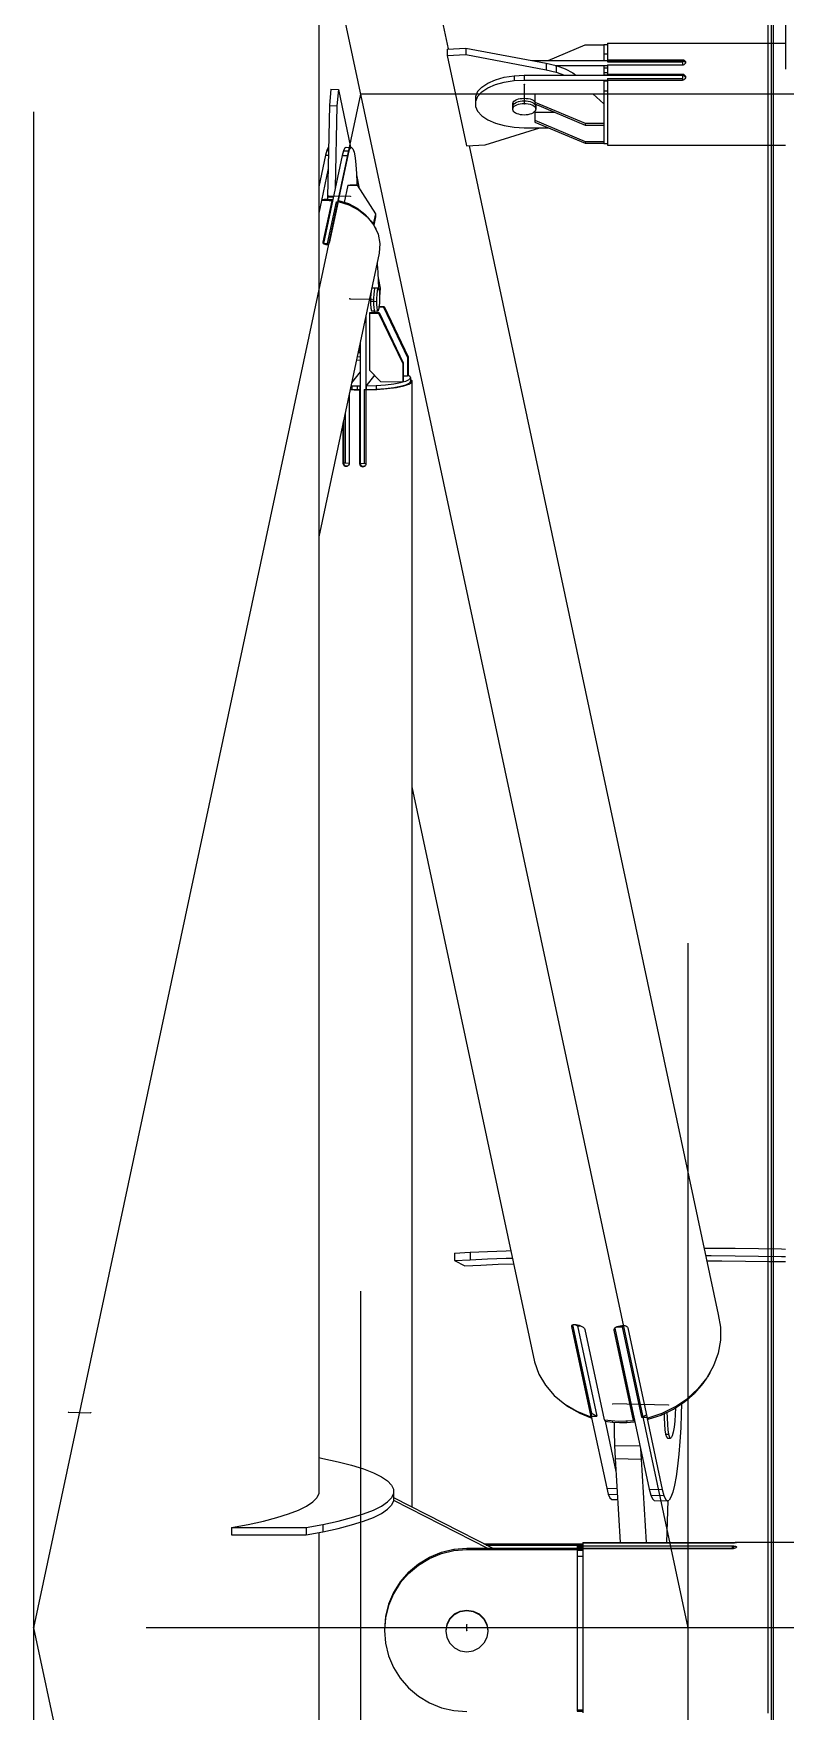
# Model space of a CAD drawing. Header units: millimetres. Extents: x 150209.93 to 150215.05, y 136675.65 to 136679.93.
# Drawn here: x 150213.5084 to 150213.5487, y 136676.6423 to 136676.732 of the extents above; entities that cross this region are included whole.
import ezdxf

# ---------------------------------------------------------------- set-up
doc = ezdxf.new("R2010")
doc.units = ezdxf.units.MM
doc.header["$LTSCALE"] = 0.25
for name, pattern in [('CENTER', [50.8, 31.75, -6.35, 6.35, -6.35]), ('XKITLINE00', [0]), ('XKITLINE02', [4, 2, -2])]:
    doc.linetypes.add(name, pattern=pattern)

# ---------------------------------------------------------------- blocks, each defined once
blk = doc.blocks.new('çatıı')
at = {"color": 8, "linetype": 'CENTER'}
for p, q in [((23075, 4763.35), (23075, 6431.43)), ((23075, 5080.27), (22900, 5900.27)), ((22900, 3985.69), (22900, 5629.8)), ((23031.16, 5492.9), (23031.16, 5487.65)), ((22900, 5080.27), (22987.5, 5490.27)), ((22987.5, 4670.27), (22987.5, 5490.27)), ((23342.5, 5490.27), (22987.5, 5490.27)), ((22978.7, 5463.07), (22984.65, 5462.94)), ((22984.52, 5435.54), (22990.47, 5435.41)), ((22909.29, 5137.85), (22915.24, 5137.72)), ((23069.7, 5139.77), (23054.83, 5140.11)), ((23429.99, 5080.27), (22900, 5080.27)), ((22987.5, 4670.27), (22900, 5080.27)), ((22900, 4260.27), (23075, 5080.27)), ((23015.8, 5079.49), (23015.8, 5081.06))]:
    blk.add_line(p, q, dxfattribs=at)
at = {"color": 8, "linetype": 'XKITLINE00'}
for p, q in [((22976.2, 5664.78), (23010.86, 5502.33)), ((22976.2, 5629.8), (22976.2, 5116.07)), ((23010.58, 5502.32), (23015.55, 5502.57)), ((23010.58, 5502.32), (23010.58, 5500.57)), ((23010.58, 5500.57), (23015.55, 5500.82)), ((23010.58, 5500.57), (23015.73, 5476.42)), ((23015.55, 5502.57), (23015.55, 5500.82)), ((23015.55, 5502.57), (23037.04, 5498.53)), ((23015.55, 5500.82), (23037.04, 5496.78)), ((23037.53, 5499.26), (23047.46, 5503.44)), ((23047.46, 5503.44), (23052.46, 5503.44)), ((23052.46, 5503.52), (23052.46, 5502.39)), ((23052.46, 5503.52), (23053.46, 5503.52)), ((23052.46, 5502.39), (23052.46, 5499.26)), ((23052.46, 5501.04), (23053.46, 5501.04)), ((23053.46, 5503.9), (23101.01, 5503.9)), ((23053.46, 5503.9), (23053.46, 5502.9)), ((23053.46, 5502.9), (23053.46, 5499.26)), ((23025.83, 5494.77), (23028.43, 5495.18)), ((23028.43, 5495.18), (23031.16, 5495.32)), ((23028.43, 5495.18), (23028.43, 5493.87)), ((23031.16, 5495.32), (23031.16, 5494.01)), ((23031.16, 5495.32), (23073.46, 5495.32)), ((23033.16, 5499.26), (23053.46, 5499.26)), ((23037.04, 5498.53), (23037.04, 5496.78)), ((23037.04, 5498.53), (23039.71, 5497.89)), ((23037.04, 5496.78), (23039.71, 5496.14)), ((23039.46, 5497.95), (23053.46, 5497.95)), ((23039.71, 5497.89), (23039.71, 5496.14)), ((23039.71, 5497.89), (23042.09, 5497.02)), ((23039.71, 5496.14), (23041.94, 5495.32)), ((23042.09, 5497.02), (23044.11, 5495.95)), ((23044.11, 5495.95), (23044.92, 5495.32)), ((23052.46, 5497.89), (23053.46, 5497.89)), ((23052.46, 5497.89), (23052.46, 5496.71)), ((23052.46, 5497.31), (23053.46, 5497.31)), ((23052.46, 5496.71), (23052.46, 5495.32)), ((23052.46, 5496.08), (23053.46, 5496.08)), ((23052.46, 5495.45), (23053.46, 5495.45)), ((23053.46, 5499.43), (23073.46, 5499.43)), ((23053.46, 5499.26), (23053.46, 5498.86)), ((23053.46, 5499.13), (23073.46, 5499.13)), ((23053.46, 5498.86), (23073.46, 5498.86)), ((23053.46, 5498.05), (23073.46, 5498.05)), ((23053.46, 5498.05), (23053.46, 5495.6)), ((23053.46, 5495.6), (23053.46, 5495.32)), ((23053.46, 5495.6), (23073.46, 5495.6)), ((23053.46, 5495.45), (23053.46, 5495.32)), ((23073.46, 5499.43), (23073.46, 5499.13)), ((23073.46, 5499.43), (23073.72, 5499.39)), ((23073.46, 5499.13), (23073.72, 5499.1)), ((23073.46, 5499.13), (23073.46, 5498.05)), ((23073.46, 5498.05), (23073.72, 5498.08)), ((23073.46, 5495.6), (23073.46, 5495.32)), ((23073.46, 5495.6), (23073.72, 5495.56)), ((23073.46, 5495.32), (23073.46, 5494.01)), ((23073.46, 5495.31), (23073.72, 5495.27)), ((23073.72, 5499.39), (23073.96, 5499.31)), ((23073.72, 5499.1), (23073.96, 5499.01)), ((23073.72, 5498.08), (23073.96, 5498.18)), ((23073.72, 5495.56), (23073.72, 5495.27)), ((23073.72, 5495.56), (23073.96, 5495.45)), ((23073.72, 5495.27), (23073.96, 5495.16)), ((23073.96, 5499.01), (23073.99, 5498.99)), ((23073.96, 5498.18), (23074.14, 5498.34)), ((23073.96, 5495.45), (23074.14, 5495.28)), ((23073.96, 5495.16), (23074.14, 5494.98)), ((23073.98, 5499.29), (23074.14, 5499.15)), ((23073.99, 5498.99), (23074.14, 5498.86)), ((23074.14, 5499.15), (23074.27, 5498.96)), ((23074.14, 5498.86), (23074.27, 5498.67)), ((23074.27, 5498.53), (23074.14, 5498.34)), ((23074.14, 5495.28), (23074.27, 5495.05)), ((23074.14, 5494.98), (23074.27, 5494.76)), ((23074.27, 5498.96), (23074.31, 5498.75)), ((23074.31, 5498.75), (23074.27, 5498.53)), ((23074.27, 5498.67), (23074.28, 5498.6)), ((23074.27, 5495.05), (23074.31, 5494.81)), ((22979.47, 5491.56), (22979.06, 5487.19)), ((22979.47, 5491.56), (22981.45, 5491.52)), ((22981.45, 5491.52), (22981.04, 5487.14)), ((22981.45, 5491.52), (22984.72, 5476.04)), ((23018.7, 5490.93), (23018.13, 5489.63)), ((23019.81, 5492.14), (23018.7, 5490.93)), ((23019.81, 5490.83), (23018.7, 5489.62)), ((23019.81, 5492.14), (23021.42, 5493.22)), ((23019.81, 5490.83), (23021.42, 5491.91)), ((23021.42, 5493.22), (23023.46, 5494.11)), ((23021.42, 5491.91), (23023.46, 5492.8)), ((23023.46, 5494.11), (23025.83, 5494.77)), ((23023.46, 5492.8), (23025.83, 5493.46)), ((23025.83, 5493.46), (23028.43, 5493.87)), ((23028.43, 5493.87), (23031.16, 5494.01)), ((23031.16, 5494.01), (23053.46, 5494.01)), ((23052.46, 5493.82), (23053.46, 5493.82)), ((23052.46, 5493.82), (23052.46, 5488.43)), ((23052.46, 5491.14), (23053.46, 5491.14)), ((23053.46, 5494.41), (23053.46, 5494.01)), ((23053.46, 5494.41), (23073.46, 5494.41)), ((23053.46, 5494.01), (23073.46, 5494.01)), ((23053.46, 5494.01), (23053.46, 5476.65)), ((23073.46, 5494.01), (23073.72, 5494.08)), ((23073.72, 5494.08), (23073.96, 5494.17)), ((23073.96, 5494.17), (23074.14, 5494.35)), ((23074.27, 5494.57), (23074.14, 5494.35)), ((23074.31, 5494.81), (23074.27, 5494.57)), ((23074.27, 5494.76), (23074.28, 5494.67)), ((22979.06, 5487.19), (22978.59, 5462.76)), ((22979.06, 5487.19), (22981.04, 5487.14)), ((22981.04, 5487.14), (22980.62, 5465.21)), ((23018.13, 5489.63), (23018.13, 5486.99)), ((23018.7, 5489.62), (23018.13, 5488.32)), ((23018.13, 5486.99), (23018.7, 5485.69)), ((23028.1, 5487.91), (23028.06, 5487.65)), ((23028.06, 5487.65), (23028.06, 5486.95)), ((23028.1, 5487.21), (23028.06, 5486.95)), ((23028.1, 5487.21), (23028.06, 5486.95)), ((23028.06, 5486.95), (23028.06, 5486.25)), ((23028.1, 5486.51), (23028.06, 5486.25)), ((23028.06, 5486.25), (23028.1, 5485.99)), ((23028.24, 5488.17), (23028.1, 5487.91)), ((23028.24, 5487.47), (23028.1, 5487.21)), ((23028.24, 5487.47), (23028.1, 5487.21)), ((23028.24, 5486.77), (23028.1, 5486.51)), ((23028.47, 5488.4), (23028.24, 5488.17)), ((23028.47, 5487.7), (23028.24, 5487.47)), ((23028.47, 5487.7), (23028.24, 5487.47)), ((23028.47, 5487.01), (23028.24, 5486.77)), ((23028.47, 5488.4), (23028.78, 5488.62)), ((23028.47, 5487.7), (23028.78, 5487.92)), ((23028.47, 5487.7), (23028.78, 5487.92)), ((23028.47, 5487.01), (23028.78, 5487.22)), ((23028.78, 5488.62), (23029.16, 5488.8)), ((23028.78, 5487.92), (23029.16, 5488.11)), ((23028.78, 5487.92), (23029.16, 5488.11)), ((23028.78, 5487.22), (23029.16, 5487.41)), ((23029.16, 5488.8), (23029.61, 5488.96)), ((23029.16, 5488.11), (23029.61, 5488.26)), ((23029.16, 5488.11), (23029.61, 5488.26)), ((23029.16, 5487.41), (23029.61, 5487.56)), ((23029.61, 5488.96), (23030.1, 5489.07)), ((23029.61, 5488.26), (23030.1, 5488.37)), ((23029.61, 5488.26), (23030.1, 5488.37)), ((23029.61, 5487.56), (23030.1, 5487.67)), ((23030.1, 5489.07), (23030.62, 5489.13)), ((23030.1, 5488.37), (23030.62, 5488.43)), ((23030.1, 5488.37), (23030.62, 5488.43)), ((23030.1, 5487.67), (23030.62, 5487.74)), ((23030.62, 5489.13), (23031.16, 5489.16)), ((23030.62, 5488.43), (23031.16, 5488.46)), ((23030.62, 5488.43), (23031.16, 5488.46)), ((23030.62, 5487.74), (23031.16, 5487.76)), ((23031.16, 5489.16), (23031.16, 5488.46)), ((23031.16, 5489.16), (23031.7, 5489.13)), ((23031.16, 5488.46), (23031.7, 5488.43)), ((23031.16, 5488.46), (23031.7, 5488.43)), ((23031.16, 5488.46), (23031.16, 5487.76)), ((23031.16, 5487.76), (23031.7, 5487.74)), ((23031.7, 5489.13), (23032.22, 5489.07)), ((23031.7, 5488.43), (23032.22, 5488.37)), ((23031.7, 5488.43), (23032.22, 5488.37)), ((23031.7, 5487.74), (23032.22, 5487.67)), ((23032.22, 5489.07), (23032.71, 5488.96)), ((23032.22, 5488.37), (23032.71, 5488.26)), ((23032.22, 5488.37), (23032.71, 5488.26)), ((23032.22, 5487.67), (23032.71, 5487.56)), ((23032.71, 5488.96), (23033.15, 5488.8)), ((23032.71, 5488.26), (23033.15, 5488.11)), ((23032.71, 5488.26), (23033.15, 5488.11)), ((23032.71, 5487.56), (23033.15, 5487.41)), ((23033.15, 5488.8), (23033.53, 5488.62)), ((23033.15, 5488.11), (23033.53, 5487.92)), ((23033.15, 5488.11), (23033.53, 5487.92)), ((23033.15, 5487.41), (23033.53, 5487.22)), ((23033.53, 5488.62), (23033.84, 5488.4)), ((23033.53, 5487.92), (23033.84, 5487.7)), ((23033.53, 5487.92), (23033.84, 5487.7)), ((23033.53, 5487.22), (23033.84, 5487.01)), ((23033.84, 5488.4), (23033.96, 5488.28)), ((23033.84, 5487.7), (23034.07, 5487.47)), ((23033.84, 5487.7), (23034.07, 5487.47)), ((23033.84, 5487.01), (23034.07, 5486.77)), ((23033.96, 5490.32), (23033.96, 5487.65)), ((23033.96, 5490.32), (23049.46, 5490.32)), ((23033.96, 5488.14), (23047.46, 5482.45)), ((23033.96, 5487.65), (23047.46, 5481.97)), ((23034.07, 5487.47), (23034.21, 5487.21)), ((23034.07, 5487.47), (23034.21, 5487.21)), ((23034.07, 5486.77), (23034.21, 5486.51)), ((23034.21, 5487.21), (23034.26, 5486.95)), ((23034.21, 5487.21), (23034.26, 5486.95)), ((23034.21, 5486.51), (23034.26, 5486.25)), ((23034.26, 5486.25), (23034.21, 5485.99)), ((23034.26, 5487.52), (23034.26, 5486.95)), ((23034.26, 5486.95), (23034.26, 5486.25)), ((23049.46, 5490.32), (23052.46, 5487.7)), ((23052.46, 5488.43), (23052.46, 5482.47)), ((23018.7, 5485.69), (23019.81, 5484.47)), ((23019.81, 5484.47), (23021.42, 5483.4)), ((23021.42, 5483.4), (23023.46, 5482.51)), ((23023.46, 5482.51), (23025.83, 5481.84)), ((23025.83, 5481.84), (23028.43, 5481.43)), ((23028.1, 5485.99), (23028.24, 5485.74)), ((23028.24, 5485.74), (23028.47, 5485.5)), ((23028.47, 5485.5), (23028.78, 5485.29)), ((23028.78, 5485.29), (23029.16, 5485.1)), ((23029.16, 5485.1), (23029.61, 5484.95)), ((23029.61, 5484.95), (23030.1, 5484.84)), ((23030.1, 5484.84), (23030.62, 5484.77)), ((23030.62, 5484.77), (23031.16, 5484.75)), ((23031.16, 5484.75), (23031.7, 5484.77)), ((23031.7, 5484.77), (23032.22, 5484.84)), ((23032.22, 5484.84), (23032.71, 5484.95)), ((23032.71, 5484.95), (23033.15, 5485.1)), ((23033.15, 5485.1), (23033.53, 5485.29)), ((23033.53, 5485.29), (23033.84, 5485.5)), ((23034.07, 5485.74), (23033.84, 5485.5)), ((23033.96, 5485.47), (23033.96, 5482.8)), ((23033.96, 5485.47), (23039.14, 5485.47)), ((23033.96, 5483.28), (23047.46, 5477.6)), ((23033.96, 5482.8), (23047.46, 5477.11)), ((23034.21, 5485.99), (23034.07, 5485.74)), ((23047.46, 5482.45), (23047.46, 5481.97)), ((23047.46, 5482.45), (23052.46, 5482.45)), ((23047.46, 5481.97), (23052.46, 5481.97)), ((23052.46, 5482.47), (23052.46, 5482.45)), ((23052.46, 5482.45), (23052.46, 5482.43)), ((23052.46, 5482.43), (23052.46, 5477.14)), ((23020.7, 5476.67), (23035.36, 5481.29)), ((23028.43, 5481.43), (23031.16, 5481.29)), ((23031.16, 5481.29), (23037.53, 5481.29)), ((23047.46, 5477.6), (23047.46, 5477.11)), ((23047.46, 5477.6), (23052.46, 5477.6)), ((23047.46, 5477.11), (23052.46, 5477.11)), ((23052.46, 5477.14), (23052.46, 5477.11)), ((23052.46, 5477.11), (23052.46, 5477.03)), ((22978, 5473.95), (22976.2, 5465.5)), ((22982.46, 5473.86), (22977.44, 5450.33)), ((22978.34, 5475.23), (22978, 5473.95)), ((22978, 5473.95), (22978.8, 5473.94)), ((22978.69, 5475.98), (22978.34, 5475.23)), ((22978.34, 5475.23), (22978.83, 5475.22)), ((22978.69, 5475.98), (22978.84, 5476.06)), ((22983.95, 5473.82), (22981.3, 5461.41)), ((22982.8, 5475.13), (22982.46, 5473.86)), ((22982.46, 5473.86), (22983.95, 5473.82)), ((22983.16, 5475.88), (22982.8, 5475.13)), ((22982.8, 5475.13), (22984.29, 5475.1)), ((22983.16, 5475.88), (22983.51, 5476.06)), ((22983.51, 5476.06), (22985, 5476.03)), ((22984.29, 5475.1), (22983.95, 5473.82)), ((22984.64, 5475.85), (22984.29, 5475.1)), ((22984.64, 5475.85), (22985, 5476.03)), ((22985, 5476.03), (22985.34, 5475.64)), ((22985.34, 5475.64), (22985.65, 5474.7)), ((22985.65, 5474.7), (22985.91, 5473.24)), ((22985.91, 5473.24), (22986.12, 5471.33)), ((23015.73, 5476.42), (23020.7, 5476.67)), ((23016.39, 5476.46), (23083.06, 5164.02)), ((23052.46, 5477.03), (23053.46, 5477.03)), ((23053.46, 5476.65), (23101.01, 5476.65)), ((22978.73, 5470.39), (22976.91, 5461.83)), ((22986.12, 5471.33), (22986.27, 5469.06)), ((22986.27, 5469.06), (22986.35, 5466.51)), ((22986.28, 5468.65), (22987.05, 5465.04)), ((22976.2, 5466.12), (22976.33, 5466.12)), ((22984.02, 5465.95), (22983.03, 5461.32)), ((22984.02, 5465.95), (22986.5, 5465.9)), ((22984.69, 5466.03), (22984.62, 5465.95)), ((22984.62, 5465.95), (22984.62, 5465.94)), ((22984.69, 5466.03), (22985.48, 5466.02)), ((22984.69, 5466.03), (22984.76, 5466.02)), ((22985.48, 5466.02), (22985.41, 5465.93)), ((22985.48, 5466.02), (22985.41, 5465.93)), ((22985.41, 5465.93), (22985.41, 5465.92)), ((22985.41, 5465.93), (22985.41, 5465.92)), ((22985.48, 5466.02), (22985.55, 5466.01)), ((22985.48, 5466.02), (22985.55, 5466.01)), ((22985.48, 5466.02), (22986.28, 5466)), ((22986.21, 5465.92), (22986.2, 5465.9)), ((22986.28, 5466), (22986.21, 5465.92)), ((22986.28, 5466), (22986.35, 5465.99)), ((22986.35, 5466.51), (22986.35, 5465.99)), ((22986.35, 5465.99), (22986.4, 5465.9)), ((22986.5, 5465.9), (22991.34, 5458.24)), ((22976.92, 5461.83), (22976.2, 5458.45)), ((22976.92, 5461.83), (22978.3, 5461.93)), ((22977.05, 5462.13), (22976.99, 5461.84)), ((22977.05, 5462.13), (22977.74, 5462.16)), ((22979.69, 5461.77), (22977.32, 5450.64)), ((22979.73, 5461.27), (22977.4, 5450.38)), ((22977.74, 5462.16), (22977.69, 5461.89)), ((22977.74, 5462.16), (22978.44, 5462.16)), ((22978.3, 5461.93), (22979.69, 5461.77)), ((22978.44, 5462.16), (22979.13, 5462.13)), ((22980.85, 5461.42), (22978.48, 5450.29)), ((22978.59, 5462.76), (22978.58, 5462.15)), ((22978.59, 5462.76), (22980.09, 5462.72)), ((22981.39, 5461.56), (22979.01, 5450.43)), ((22979.13, 5462.13), (22979.07, 5461.84)), ((22979.13, 5462.13), (22979.83, 5462.07)), ((22979.69, 5461.77), (22979.73, 5461.27)), ((22979.83, 5462.07), (22979.71, 5461.51)), ((22979.71, 5461.51), (22979.74, 5461.09)), ((22979.83, 5462.07), (22979.86, 5461.64)), ((22980.85, 5461.42), (22981.3, 5461.41)), ((22980.85, 5461.42), (22981.31, 5461.2)), ((22981.3, 5461.41), (22981.31, 5461.21)), ((22981.39, 5461.56), (22984.24, 5460.68)), ((22981.53, 5461.78), (22981.48, 5461.54)), ((22981.53, 5461.78), (22984.12, 5460.98)), ((22984.12, 5460.98), (22984.07, 5460.74)), ((22984.12, 5460.98), (22986.5, 5459.76)), ((22984.24, 5460.68), (22986.89, 5459.27)), ((22986.5, 5459.76), (22988.57, 5458.18)), ((22986.89, 5459.27), (22989.15, 5457.43)), ((22988.57, 5458.18), (22990.24, 5456.31)), ((22989.15, 5457.43), (22990.9, 5455.25)), ((22990.24, 5456.31), (22990.72, 5455.47)), ((22991.34, 5458.24), (22990.75, 5455.46)), ((22990.9, 5455.25), (22992.06, 5452.83)), ((22991.4, 5457.41), (22990.93, 5455.2)), ((22991.15, 5454.74), (22991.45, 5454.21)), ((22991.34, 5458.24), (22991.4, 5457.41)), ((22977.32, 5450.64), (22977.33, 5450.49)), ((22977.33, 5450.49), (22977.42, 5450.34)), ((22977.42, 5450.34), (22977.59, 5450.22)), ((22977.46, 5450.31), (22978.48, 5450.29)), ((22977.59, 5450.22), (22977.81, 5450.12)), ((22977.6, 5451.3), (22977.61, 5451.11)), ((22977.81, 5450.12), (22978.06, 5450.07)), ((22978.48, 5450.29), (22978.74, 5450.16)), ((22978.58, 5450.1), (22978.79, 5450.19)), ((22978.79, 5450.19), (22978.92, 5450.31)), ((22979.01, 5450.43), (22978.92, 5450.31)), ((22991.45, 5454.21), (22991.55, 5453.9)), ((22992.06, 5452.83), (22992.56, 5450.3)), ((22992.56, 5450.3), (22992.38, 5447.78)), ((22992.38, 5447.78), (22976.2, 5371.93)), ((22978.06, 5450.07), (22978.33, 5450.06)), ((22978.33, 5450.06), (22978.58, 5450.1)), ((22991.81, 5445.07), (22991.85, 5444.76)), ((22991.85, 5444.76), (22992.03, 5442.65)), ((22992.03, 5442.65), (22992.14, 5440.22)), ((22990.16, 5436.98), (22990.12, 5436.49)), ((22990.21, 5437.42), (22990.16, 5436.98)), ((22990.27, 5437.8), (22990.21, 5437.42)), ((22990.33, 5438.1), (22990.27, 5437.8)), ((22990.4, 5438.33), (22990.33, 5438.1)), ((22990.47, 5438.46), (22990.4, 5438.33)), ((22990.47, 5438.46), (22990.54, 5438.51)), ((22990.47, 5438.46), (22991.26, 5438.45)), ((22990.54, 5438.51), (22991.33, 5438.49)), ((22990.95, 5436.96), (22990.91, 5436.47)), ((22990.95, 5436.96), (22990.91, 5436.47)), ((22991, 5437.4), (22990.95, 5436.96)), ((22991, 5437.4), (22990.95, 5436.96)), ((22991.06, 5437.78), (22991, 5437.4)), ((22991.06, 5437.78), (22991, 5437.4)), ((22991.12, 5438.09), (22991.06, 5437.78)), ((22991.12, 5438.09), (22991.06, 5437.78)), ((22991.19, 5438.31), (22991.12, 5438.09)), ((22991.19, 5438.31), (22991.12, 5438.09)), ((22991.26, 5438.45), (22991.19, 5438.31)), ((22991.26, 5438.45), (22991.19, 5438.31)), ((22991.26, 5438.45), (22991.33, 5438.49)), ((22991.26, 5438.45), (22991.33, 5438.49)), ((22991.26, 5438.45), (22992.06, 5438.43)), ((22991.33, 5438.49), (22992.13, 5438.47)), ((22991.75, 5436.94), (22991.71, 5436.45)), ((22991.8, 5437.38), (22991.75, 5436.94)), ((22991.85, 5437.76), (22991.8, 5437.38)), ((22991.92, 5438.07), (22991.85, 5437.76)), ((22991.99, 5438.29), (22991.92, 5438.07)), ((22992.06, 5438.43), (22991.99, 5438.29)), ((22992.06, 5438.43), (22992.13, 5438.47)), ((22992.1, 5441.14), (22992.67, 5438.41)), ((22992.13, 5438.47), (22992.19, 5438.42)), ((22992.14, 5440.22), (22992.16, 5438.44)), ((22992.19, 5438.42), (22992.26, 5438.28)), ((22992.26, 5438.28), (22992.32, 5438.04)), ((22992.32, 5438.04), (22992.37, 5437.73)), ((22992.37, 5437.73), (22992.41, 5437.35)), ((22992.41, 5437.35), (22992.44, 5436.9)), ((22992.44, 5436.9), (22992.45, 5436.41)), ((22992.67, 5438.41), (22992.46, 5436.07)), ((22990.09, 5435.97), (22990.07, 5435.43)), ((22990.07, 5435.43), (22990.07, 5434.89)), ((22990.07, 5434.89), (22990.86, 5434.87)), ((22990.07, 5434.89), (22990.07, 5434.37)), ((22990.07, 5434.37), (22990.09, 5433.88)), ((22990.12, 5436.49), (22990.09, 5435.97)), ((22990.09, 5433.88), (22990.12, 5433.43)), ((22990.12, 5433.43), (22990.16, 5433.05)), ((22990.16, 5433.05), (22990.21, 5432.73)), ((22990.21, 5432.73), (22990.27, 5432.5)), ((22990.27, 5432.5), (22990.33, 5432.36)), ((22990.33, 5432.36), (22990.4, 5432.31)), ((22990.4, 5432.31), (22991.19, 5432.29)), ((22990.87, 5435.41), (22990.86, 5434.87)), ((22990.87, 5435.41), (22990.86, 5434.87)), ((22990.86, 5434.87), (22990.87, 5434.35)), ((22990.86, 5434.87), (22991.65, 5434.86)), ((22990.86, 5434.87), (22990.87, 5434.35)), ((22990.88, 5435.95), (22990.87, 5435.41)), ((22990.88, 5435.95), (22990.87, 5435.41)), ((22990.87, 5434.35), (22990.88, 5433.86)), ((22990.87, 5434.35), (22990.88, 5433.86)), ((22990.91, 5436.47), (22990.88, 5435.95)), ((22990.91, 5436.47), (22990.88, 5435.95)), ((22990.88, 5433.86), (22990.91, 5433.42)), ((22990.88, 5433.86), (22990.91, 5433.42)), ((22990.91, 5433.42), (22990.95, 5433.03)), ((22990.91, 5433.42), (22990.95, 5433.03)), ((22990.95, 5433.03), (22991, 5432.72)), ((22990.95, 5433.03), (22991, 5432.72)), ((22991, 5432.72), (22991.06, 5432.49)), ((22991, 5432.72), (22991.06, 5432.49)), ((22991.06, 5432.49), (22991.12, 5432.34)), ((22991.06, 5432.49), (22991.12, 5432.34)), ((22991.06, 5432.29), (22991.06, 5431.87)), ((22991.12, 5432.34), (22991.19, 5432.29)), ((22991.12, 5432.34), (22991.19, 5432.29)), ((22991.19, 5432.29), (22991.99, 5432.27)), ((22991.66, 5435.4), (22991.65, 5434.86)), ((22991.65, 5434.86), (22991.66, 5434.33)), ((22991.68, 5435.93), (22991.66, 5435.4)), ((22991.66, 5434.33), (22991.68, 5433.84)), ((22991.71, 5436.45), (22991.68, 5435.93)), ((22991.68, 5433.84), (22991.71, 5433.4)), ((22991.71, 5433.4), (22991.75, 5433.01)), ((22991.75, 5433.01), (22991.8, 5432.7)), ((22991.8, 5432.7), (22991.85, 5432.47)), ((22991.85, 5432.47), (22991.92, 5432.32)), ((22991.92, 5432.32), (22991.99, 5432.27)), ((22991.99, 5432.27), (22992.06, 5432.32)), ((22992.13, 5432.45), (22992.06, 5432.32)), ((22992.19, 5432.68), (22992.13, 5432.45)), ((22992.26, 5432.98), (22992.19, 5432.68)), ((22992.32, 5433.36), (22992.26, 5432.98)), ((22992.37, 5433.8), (22992.32, 5433.36)), ((22992.32, 5433.37), (22993.53, 5433.34)), ((22992.34, 5433.53), (22993.66, 5433.51)), ((22992.41, 5434.29), (22992.37, 5433.8)), ((22992.44, 5434.81), (22992.41, 5434.29)), ((22992.45, 5435.35), (22992.44, 5434.81)), ((22992.45, 5436.41), (22992.46, 5435.89)), ((22992.46, 5435.89), (22992.45, 5435.35)), ((22993.66, 5433.51), (22993.53, 5433.34)), ((22993.53, 5433.34), (22999.98, 5419.89)), ((22993.66, 5433.51), (23000.11, 5420.05)), ((22988.76, 5430.82), (22988.76, 5411.25)), ((22989.88, 5431.9), (22989.75, 5431.73)), ((22989.75, 5431.73), (22989.75, 5416.45)), ((22989.75, 5431.73), (22992.23, 5431.68)), ((22989.88, 5431.9), (22992.36, 5431.84)), ((22992.36, 5431.84), (22992.23, 5431.68)), ((22992.23, 5431.68), (22998.68, 5418.23)), ((22992.36, 5431.84), (22998.81, 5418.39)), ((22987.28, 5423.85), (22987.28, 5391.56)), ((22986.28, 5419.19), (22987.28, 5419.17)), ((22986.47, 5420.08), (22987.28, 5420.06)), ((22986.72, 5421.22), (22987.17, 5421.21)), ((22986.94, 5422.29), (22987.17, 5421.21)), ((22987.17, 5421.21), (22987.28, 5420.81)), ((23000.11, 5420.05), (22999.98, 5419.89)), ((22999.98, 5419.89), (22999.98, 5414.96)), ((23000.11, 5420.05), (23000.11, 5415.13)), ((22987.28, 5415.99), (22984.97, 5413.06)), ((22991.1, 5415.08), (22988.89, 5412.27)), ((22989.75, 5416.45), (22992.73, 5413.43)), ((22998.81, 5418.39), (22998.68, 5418.23)), ((22998.68, 5418.23), (22998.68, 5413.3)), ((22998.81, 5418.39), (22998.81, 5413.46)), ((22998.81, 5414.98), (22999.98, 5414.96)), ((23000.11, 5415.13), (22999.98, 5414.96)), ((23000.1, 5415.12), (23000.54, 5414.86)), ((23000.74, 5414.41), (23000.39, 5413.96)), ((23000.54, 5414.86), (23000.74, 5414.41)), ((23000.74, 5414.41), (23000.74, 5413.43)), ((22984.3, 5409.91), (22984.3, 5391.63)), ((22984.35, 5410.13), (22984.35, 5391.56)), ((22984.59, 5411.27), (22985.72, 5411.22)), ((22984.6, 5411.32), (22985.08, 5411.31)), ((22984.81, 5412.3), (22985.08, 5412.29)), ((22985.08, 5412.29), (22985.08, 5411.31)), ((22985.08, 5412.29), (22985.77, 5412.27)), ((22985.08, 5411.31), (22985.77, 5411.29)), ((22985.72, 5411.22), (22987.13, 5411.22)), ((22985.77, 5412.27), (22986.47, 5412.26)), ((22985.77, 5411.29), (22986.47, 5411.27)), ((22986.47, 5412.26), (22986.47, 5411.27)), ((22986.47, 5412.26), (22987.17, 5412.25)), ((22986.47, 5411.27), (22987.17, 5411.27)), ((22987.2, 5411.32), (22987.13, 5411.22)), ((22987.13, 5411.22), (22987.13, 5391.5)), ((22987.28, 5412.39), (22987.17, 5412.25)), ((22987.17, 5412.25), (22987.17, 5411.27)), ((22987.28, 5411.41), (22987.17, 5411.27)), ((22987.2, 5411.32), (22987.2, 5391.6)), ((22988.31, 5411.26), (22988.31, 5391.54)), ((22988.31, 5411.26), (22988.76, 5411.25)), ((22988.8, 5411.29), (22988.76, 5411.25)), ((22988.8, 5411.29), (22988.8, 5391.57)), ((22988.84, 5411.21), (22991.77, 5411.32)), ((22988.89, 5411.28), (22988.84, 5411.21)), ((22988.84, 5411.21), (22988.84, 5391.5)), ((22988.89, 5412.27), (22991.55, 5412.36)), ((22988.89, 5412.27), (22988.89, 5411.28)), ((22988.89, 5411.28), (22991.55, 5411.37)), ((22991.55, 5412.36), (22994.03, 5412.54)), ((22991.55, 5412.36), (22991.55, 5411.37)), ((22991.55, 5411.37), (22994.03, 5411.56)), ((22991.77, 5411.32), (22994.54, 5411.53)), ((22992.73, 5413.43), (22998.68, 5413.3)), ((22994.03, 5412.54), (22996.25, 5412.81)), ((22994.03, 5411.56), (22996.25, 5411.82)), ((22994.54, 5411.53), (22996.97, 5411.84)), ((22996.25, 5412.81), (22998.09, 5413.14)), ((22996.25, 5411.82), (22998.09, 5412.16)), ((22996.97, 5411.84), (22998.92, 5412.24)), ((22998.09, 5413.14), (22998.66, 5413.3)), ((22998.09, 5412.16), (22999.49, 5412.54)), ((22998.68, 5413.31), (22999.49, 5413.53)), ((22998.81, 5413.46), (22998.68, 5413.3)), ((22998.92, 5412.24), (23000.29, 5412.69)), ((22999.49, 5413.53), (23000.39, 5413.96)), ((22999.49, 5412.54), (23000.39, 5412.97)), ((23000.29, 5412.69), (23001.03, 5413.19)), ((23000.74, 5413.43), (23000.39, 5412.97)), ((23000.74, 5413.98), (23001.09, 5413.7)), ((23001.09, 5413.7), (23001.03, 5413.19)), ((23001.09, 5413.7), (23001.09, 5112.58)), ((22982.69, 5402.36), (22982.69, 5391.63)), ((22982.77, 5402.75), (22982.77, 5391.74)), ((22982.85, 5403.1), (22982.85, 5391.7)), ((22983.26, 5405.04), (22983.26, 5391.65)), ((22987.28, 5395.42), (22987.2, 5395.33)), ((22987.2, 5395.24), (22987.27, 5395.25)), ((22987.2, 5395.15), (22987.28, 5395.19)), ((22982.77, 5391.74), (22982.69, 5391.63)), ((22982.69, 5391.63), (22982.75, 5391.37)), ((22982.75, 5391.37), (22982.85, 5391.13)), ((22982.77, 5391.74), (22982.81, 5391.47)), ((22982.81, 5391.47), (22982.93, 5391.23)), ((22982.85, 5391.7), (22983.26, 5391.65)), ((22982.85, 5391.13), (22983.03, 5390.94)), ((22982.93, 5391.23), (22982.96, 5391.19)), ((22982.96, 5391.19), (22983.11, 5391.04)), ((22983.03, 5390.94), (22983.26, 5390.81)), ((22983.11, 5391.04), (22983.34, 5390.91)), ((22983.26, 5391.65), (22984.3, 5391.63)), ((22983.26, 5390.81), (22983.52, 5390.76)), ((22983.34, 5390.91), (22983.6, 5390.86)), ((22983.52, 5390.76), (22983.78, 5390.79)), ((22983.6, 5390.86), (22983.85, 5390.89)), ((22983.78, 5390.79), (22984.01, 5390.9)), ((22983.85, 5390.89), (22984.09, 5391)), ((22984.01, 5390.9), (22984.19, 5391.07)), ((22984.09, 5391), (22984.22, 5391.12)), ((22984.31, 5391.3), (22984.19, 5391.07)), ((22984.35, 5391.69), (22984.3, 5391.63)), ((22984.35, 5391.56), (22984.31, 5391.3)), ((22987.2, 5391.6), (22987.13, 5391.5)), ((22987.13, 5391.5), (22987.17, 5391.24)), ((22987.25, 5391.34), (22987.17, 5391.24)), ((22987.17, 5391.24), (22987.29, 5391.01)), ((22987.2, 5391.6), (22987.25, 5391.34)), ((22987.25, 5391.34), (22987.37, 5391.11)), ((22987.28, 5391.56), (22988.31, 5391.54)), ((22987.29, 5391.01), (22987.48, 5390.82)), ((22987.37, 5391.11), (22987.56, 5390.92)), ((22987.48, 5390.82), (22987.72, 5390.7)), ((22987.56, 5390.92), (22987.79, 5390.8)), ((22987.72, 5390.7), (22987.98, 5390.66)), ((22987.79, 5390.8), (22988.06, 5390.76)), ((22987.98, 5390.66), (22988.25, 5390.7)), ((22988.06, 5390.76), (22988.32, 5390.8)), ((22988.25, 5390.7), (22988.48, 5390.82)), ((22988.31, 5391.54), (22988.8, 5391.57)), ((22988.32, 5390.8), (22988.56, 5390.92)), ((22988.48, 5390.82), (22988.67, 5391)), ((22988.56, 5390.92), (22988.69, 5391.04)), ((22988.77, 5391.23), (22988.67, 5391)), ((22988.84, 5391.5), (22988.77, 5391.23)), ((22988.84, 5391.62), (22988.8, 5391.57)), ((23001.09, 5305.04), (23033.89, 5151.35)), ((23021.33, 5180.85), (23026.33, 5181.05)), ((23026.33, 5181.05), (23027.54, 5181.09)), ((23079.28, 5181.76), (23081.16, 5181.76)), ((23081.16, 5181.76), (23087.54, 5181.71)), ((23087.54, 5181.71), (23093.81, 5181.63)), ((23093.81, 5181.63), (23099.93, 5181.53)), ((23099.93, 5181.53), (23101.01, 5181.51)), ((23012.47, 5180.4), (23016.7, 5180.63)), ((23012.47, 5180.4), (23012.47, 5178.4)), ((23012.47, 5178.4), (23016.7, 5178.64)), ((23012.47, 5178.4), (23015.28, 5176.97)), ((23015.28, 5176.97), (23019.51, 5177.2)), ((23016.7, 5180.63), (23021.33, 5180.85)), ((23016.7, 5180.63), (23016.7, 5178.64)), ((23016.7, 5178.64), (23021.33, 5178.85)), ((23019.51, 5177.2), (23024.15, 5177.42)), ((23021.33, 5178.85), (23026.33, 5179.05)), ((23024.15, 5177.42), (23028.29, 5177.58)), ((23026.33, 5179.05), (23027.96, 5179.1)), ((23079.7, 5179.76), (23081.16, 5179.76)), ((23080.01, 5178.34), (23083.97, 5178.32)), ((23081.16, 5179.76), (23087.54, 5179.71)), ((23083.97, 5178.32), (23090.35, 5178.28)), ((23087.54, 5179.71), (23093.81, 5179.63)), ((23090.35, 5178.28), (23096.62, 5178.2)), ((23093.81, 5179.63), (23099.93, 5179.53)), ((23096.62, 5178.2), (23101.01, 5178.13)), ((23099.93, 5179.53), (23101.01, 5179.51)), ((23083.06, 5164.02), (23083.67, 5160.61)), ((23043.9, 5161.14), (23043.81, 5160.99)), ((23043.81, 5160.99), (23043.81, 5160.8)), ((23043.81, 5160.8), (23048.96, 5136.65)), ((23043.9, 5161.14), (23044.08, 5161.26)), ((23044.04, 5161.24), (23049.06, 5137.73)), ((23044.08, 5161.26), (23044.34, 5161.33)), ((23044.09, 5161.26), (23049.15, 5137.58)), ((23044.34, 5161.33), (23044.65, 5161.36)), ((23044.65, 5161.36), (23045.02, 5161.33)), ((23044.66, 5161.36), (23045.38, 5160.95)), ((23045.02, 5161.33), (23045.41, 5161.26)), ((23045.38, 5160.95), (23050.54, 5136.81)), ((23045.38, 5160.95), (23046.32, 5160.93)), ((23045.41, 5161.26), (23045.82, 5161.14)), ((23045.82, 5161.14), (23046.21, 5160.99)), ((23046.21, 5160.99), (23046.58, 5160.8)), ((23046.58, 5160.8), (23046.89, 5160.59)), ((23046.89, 5160.59), (23047.14, 5160.37)), ((23047.14, 5160.37), (23047.28, 5160.19)), ((23047.28, 5160.19), (23047.32, 5160.15)), ((23047.32, 5160.15), (23047.4, 5159.95)), ((23047.4, 5159.95), (23052.56, 5135.8)), ((23055.16, 5160.02), (23055.14, 5159.98)), ((23055.14, 5159.98), (23055.14, 5159.78)), ((23055.14, 5159.78), (23060.29, 5135.63)), ((23055.24, 5160.19), (23055.16, 5160.02)), ((23055.42, 5160.4), (23055.24, 5160.19)), ((23055.34, 5160.31), (23060.39, 5136.68)), ((23055.4, 5160.37), (23064.6, 5117.27)), ((23055.42, 5160.4), (23055.69, 5160.6)), ((23055.69, 5160.6), (23056.02, 5160.77)), ((23055.93, 5160.72), (23057.33, 5160.69)), ((23056.02, 5160.77), (23056.4, 5160.91)), ((23056.4, 5160.91), (23056.81, 5161.01)), ((23056.81, 5161.01), (23057.24, 5161.06)), ((23057.24, 5161.06), (23057.64, 5161.07)), ((23057.33, 5160.69), (23058.05, 5161.02)), ((23057.33, 5160.69), (23062.49, 5136.54)), ((23057.64, 5161.07), (23058.02, 5161.03)), ((23058.02, 5161.03), (23058.35, 5160.94)), ((23058.35, 5160.94), (23058.61, 5160.82)), ((23058.61, 5160.82), (23058.79, 5160.65)), ((23058.79, 5160.65), (23058.88, 5160.46)), ((23058.88, 5160.46), (23064.03, 5136.32)), ((23083.67, 5160.61), (23083.65, 5157.13)), ((23083.65, 5157.13), (23083.02, 5153.65)), ((23033.89, 5151.35), (23035.1, 5148.09)), ((23081.78, 5150.28), (23079.97, 5147.09)), ((23083.02, 5153.65), (23081.78, 5150.28)), ((23035.1, 5148.09), (23036.88, 5145.07)), ((23078.95, 5145.54), (23076.68, 5142.93)), ((23079.97, 5147.09), (23077.62, 5144.16)), ((23079.86, 5146.96), (23078.95, 5145.54)), ((23080.78, 5148.39), (23080.13, 5147.38)), ((23081.03, 5148.97), (23080.78, 5148.39)), ((23036.88, 5145.07), (23039.2, 5142.36)), ((23039.2, 5142.36), (23041.99, 5140.03)), ((23071.03, 5138.67), (23074.02, 5140.63)), ((23071.59, 5139.37), (23074.81, 5141.57)), ((23074.02, 5140.63), (23076.68, 5142.93)), ((23074.81, 5141.57), (23077.62, 5144.16)), ((23041.99, 5140.03), (23045.19, 5138.13)), ((23042.41, 5139.78), (23043.02, 5139.29)), ((23043.02, 5139.29), (23045.98, 5137.6)), ((23045.19, 5138.13), (23048.72, 5136.71)), ((23045.93, 5137.83), (23045.98, 5137.6)), ((23045.98, 5137.6), (23049.19, 5136.33)), ((23048.72, 5136.71), (23048.96, 5136.65)), ((23049.06, 5137.73), (23048.96, 5136.65)), ((23049.08, 5137.91), (23049.02, 5137.28)), ((23049.02, 5137.28), (23049.09, 5136.96)), ((23049.15, 5137.58), (23049.08, 5136.84)), ((23049.08, 5136.84), (23050.54, 5136.81)), ((23049.08, 5136.84), (23053.2, 5117.53)), ((23049.15, 5137.58), (23050.54, 5136.81)), ((23060.39, 5136.68), (23060.29, 5135.63)), ((23060.41, 5136.91), (23060.35, 5136.25)), ((23060.35, 5136.25), (23060.55, 5135.28)), ((23062.49, 5136.54), (23063.84, 5137.18)), ((23062.49, 5136.54), (23063.95, 5136.51)), ((23063.96, 5136.64), (23063.95, 5136.51)), ((23063.95, 5136.51), (23068.07, 5117.2)), ((23064.03, 5136.32), (23064.28, 5136.37)), ((23064.21, 5136.35), (23064.29, 5135.98)), ((23064.28, 5136.37), (23068.05, 5137.62)), ((23064.29, 5135.98), (23067.76, 5137.11)), ((23067.68, 5137.49), (23067.76, 5137.11)), ((23067.76, 5137.11), (23071.03, 5138.67)), ((23068.05, 5137.62), (23071.59, 5139.37)), ((23068.54, 5137.49), (23068.56, 5136.38)), ((23068.56, 5136.38), (23068.65, 5134.65)), ((23069.33, 5137.86), (23069.36, 5136.36)), ((23069.36, 5136.36), (23069.44, 5134.63)), ((23071.54, 5137.31), (23071.4, 5135.48)), ((23071.62, 5139.06), (23071.54, 5137.31)), ((23073.13, 5137.42), (23072.99, 5133.68)), ((23073.17, 5140.07), (23073.13, 5137.42)), ((23052.56, 5135.8), (23056.4, 5135.45)), ((23052.75, 5135.79), (23052.82, 5135.45)), ((23052.82, 5135.45), (23054.73, 5135.21)), ((23052.83, 5135.45), (23055.69, 5122.02)), ((23054.64, 5135.61), (23054.73, 5135.21)), ((23054.73, 5135.21), (23056.66, 5135.1)), ((23055.22, 5135.18), (23055.23, 5132.78)), ((23055.23, 5132.78), (23055.32, 5129)), ((23056.4, 5135.45), (23060.29, 5135.63)), ((23056.66, 5135.1), (23058.61, 5135.12)), ((23058.51, 5135.55), (23058.61, 5135.12)), ((23058.61, 5135.12), (23060.55, 5135.28)), ((23060.61, 5135.95), (23060.55, 5135.28)), ((23068.65, 5134.65), (23068.79, 5133.17)), ((23068.79, 5133.17), (23068.97, 5132.03)), ((23068.97, 5132.03), (23069.77, 5132.01)), ((23068.97, 5132.03), (23069.19, 5131.27)), ((23069.44, 5134.63), (23069.58, 5133.15)), ((23069.58, 5133.15), (23069.77, 5132.01)), ((23069.77, 5132.01), (23069.99, 5131.25)), ((23071, 5132.55), (23070.75, 5131.59)), ((23071.22, 5133.87), (23071, 5132.55)), ((23071.4, 5135.48), (23071.22, 5133.87)), ((23072.99, 5133.68), (23072.78, 5130.04)), ((23055.32, 5129), (23055.49, 5125.47)), ((23055.32, 5129), (23062.13, 5128.85)), ((23062.29, 5128.07), (23062.42, 5125.31)), ((23069.19, 5131.27), (23069.44, 5130.94)), ((23069.44, 5130.94), (23070.23, 5130.92)), ((23069.99, 5131.25), (23070.23, 5130.92)), ((23070.23, 5130.92), (23070.49, 5131.04)), ((23070.75, 5131.59), (23070.49, 5131.04)), ((23072.78, 5130.04), (23072.5, 5126.62)), ((22976.2, 5125.74), (22977.34, 5125.53)), ((22977.34, 5125.53), (22981.4, 5124.64)), ((22981.4, 5124.64), (22985.01, 5123.7)), ((22985.01, 5123.7), (22988.16, 5122.71)), ((22988.16, 5122.71), (22990.81, 5121.68)), ((23055.49, 5125.47), (23056.83, 5103.07)), ((23055.49, 5125.47), (23062.42, 5125.31)), ((23062.42, 5125.31), (23063.76, 5103.07)), ((23072.17, 5123.47), (23071.78, 5120.69)), ((23072.5, 5126.62), (23072.17, 5123.47)), ((22990.81, 5121.68), (22992.96, 5120.61)), ((22992.96, 5120.61), (22994.59, 5119.51)), ((22994.59, 5119.51), (22995.68, 5118.4)), ((22995.68, 5118.4), (22996.23, 5117.27)), ((23071.34, 5118.34), (23070.88, 5116.48)), ((23071.78, 5120.69), (23071.34, 5118.34)), ((22972.96, 5112.79), (22974.59, 5113.89)), ((22975.68, 5115), (22974.59, 5113.89)), ((22976.23, 5116.13), (22975.68, 5115)), ((22976.2, 5117.33), (22976.23, 5117.27)), ((22976.23, 5117.27), (22976.23, 5116.13)), ((22992.96, 5112.79), (22994.59, 5113.89)), ((22995.68, 5115), (22994.59, 5113.89)), ((22996.23, 5116.13), (22995.68, 5115)), ((22996.23, 5114.17), (22995.68, 5113.04)), ((22996.23, 5117.27), (22996.23, 5116.13)), ((22996.23, 5116.13), (22996.23, 5114.17)), ((22996.23, 5115.07), (23022.72, 5101.5)), ((22996.23, 5114.37), (23021.35, 5101.5)), ((23053.2, 5117.53), (23053.61, 5115.97)), ((23053.2, 5117.53), (23055.97, 5117.46)), ((23053.61, 5115.97), (23054.06, 5114.97)), ((23053.61, 5115.97), (23056.06, 5115.92)), ((23054.06, 5114.97), (23054.54, 5114.55)), ((23054.54, 5114.55), (23056.14, 5114.52)), ((23064.6, 5117.27), (23065.01, 5115.72)), ((23064.6, 5117.27), (23068.07, 5117.2)), ((23065.01, 5115.72), (23065.46, 5114.72)), ((23065.01, 5115.72), (23068.48, 5115.64)), ((23065.46, 5114.72), (23065.94, 5114.3)), ((23065.94, 5114.3), (23069.41, 5114.22)), ((23068.07, 5117.2), (23068.48, 5115.64)), ((23068.48, 5115.64), (23068.93, 5114.64)), ((23068.93, 5114.64), (23069.41, 5114.22)), ((23069.53, 5114.27), (23069.21, 5103.07)), ((23069.41, 5114.22), (23069.9, 5114.4)), ((23070.39, 5115.15), (23069.9, 5114.4)), ((23070.88, 5116.48), (23070.39, 5115.15)), ((22961.4, 5108.76), (22965.01, 5109.7)), ((22965.01, 5109.7), (22968.16, 5110.69)), ((22968.16, 5110.69), (22970.81, 5111.72)), ((22970.81, 5111.72), (22972.96, 5112.79)), ((22981.4, 5108.76), (22985.01, 5109.7)), ((22985.01, 5109.7), (22988.16, 5110.69)), ((22988.16, 5110.69), (22990.81, 5111.72)), ((22988.16, 5108.72), (22990.81, 5109.75)), ((22990.81, 5111.72), (22992.96, 5112.79)), ((22990.81, 5109.75), (22992.96, 5110.82)), ((22992.96, 5110.82), (22994.59, 5111.92)), ((22995.68, 5113.04), (22994.59, 5111.92)), ((22952.88, 5107.06), (22957.34, 5107.87)), ((22952.88, 5107.06), (22952.88, 5105.09)), ((22952.88, 5107.06), (22972.88, 5107.06)), ((22952.88, 5105.09), (22972.88, 5105.09)), ((22957.34, 5107.87), (22961.4, 5108.76)), ((22972.88, 5107.06), (22977.34, 5107.87)), ((22972.88, 5107.06), (22972.88, 5105.09)), ((22972.88, 5105.09), (22977.34, 5105.91)), ((22976.2, 5105.7), (22976.2, 5050.39)), ((22977.34, 5107.87), (22981.4, 5108.76)), ((22977.34, 5107.87), (22977.34, 5105.91)), ((22977.34, 5105.91), (22981.4, 5106.79)), ((22981.4, 5106.79), (22985.01, 5107.73)), ((22985.01, 5107.73), (22988.16, 5108.72)), ((23005.81, 5099.13), (23009, 5100.44)), ((23009, 5100.44), (23012.35, 5101.23)), ((23009, 5100.08), (23012.35, 5100.88)), ((23012.35, 5101.23), (23015.8, 5101.5)), ((23012.35, 5101.23), (23012.35, 5100.88)), ((23012.35, 5100.88), (23015.8, 5101.14)), ((23015.8, 5101.5), (23086.8, 5101.5)), ((23015.8, 5101.5), (23015.8, 5101.14)), ((23015.8, 5101.14), (23046.8, 5101.14)), ((23020.32, 5102.72), (23046.8, 5102.72)), ((23021.01, 5102.37), (23045.3, 5102.37)), ((23045.3, 5102.57), (23046.8, 5102.57)), ((23045.3, 5102.57), (23045.3, 5101.51)), ((23045.3, 5102.46), (23046.8, 5102.46)), ((23045.3, 5102.04), (23046.8, 5102.04)), ((23045.3, 5101.73), (23046.8, 5101.73)), ((23045.3, 5101), (23045.3, 5059.29)), ((23045.3, 5101), (23046.8, 5101)), ((23046.8, 5103.07), (23086.8, 5103.07)), ((23046.8, 5103.07), (23046.8, 5102.98)), ((23046.8, 5102.98), (23046.8, 5101.51)), ((23046.8, 5102.98), (23086.8, 5102.98)), ((23046.8, 5102.14), (23086.8, 5102.14)), ((23046.8, 5101.73), (23046.8, 5101.51)), ((23046.8, 5101.46), (23046.8, 5065.56)), ((23046.8, 5101.46), (23086.8, 5101.46)), ((23086.8, 5103.07), (23086.8, 5102.98)), ((23086.8, 5103.07), (23087.11, 5103.07)), ((23086.8, 5102.98), (23087.11, 5102.99)), ((23086.8, 5102.14), (23087.11, 5102.13)), ((23086.8, 5102.14), (23086.8, 5101.51)), ((23086.8, 5101.5), (23086.8, 5101.46)), ((23086.8, 5101.46), (23087.11, 5101.47)), ((23087.11, 5103.07), (23087.39, 5103.08)), ((23087.11, 5103.07), (23087.11, 5102.99)), ((23087.11, 5102.99), (23087.39, 5103)), ((23087.11, 5102.13), (23087.39, 5102.1)), ((23087.11, 5102.13), (23087.11, 5101.47)), ((23087.11, 5101.47), (23087.39, 5101.53)), ((23087.39, 5103.08), (23087.63, 5103.1)), ((23087.39, 5103), (23087.63, 5103.02)), ((23087.39, 5102.1), (23087.63, 5102.04)), ((23087.39, 5101.53), (23087.63, 5101.62)), ((23087.63, 5103.1), (23087.8, 5103.12)), ((23087.63, 5103.02), (23087.8, 5103.04)), ((23087.63, 5102.04), (23087.8, 5101.97)), ((23087.63, 5101.62), (23087.8, 5101.73)), ((23087.8, 5103.12), (23087.88, 5103.1)), ((23087.8, 5103.12), (23242.19, 5103.12)), ((23087.8, 5103.04), (23087.88, 5103.07)), ((23087.8, 5101.97), (23087.88, 5101.9)), ((23087.8, 5101.73), (23087.88, 5101.81)), ((23087.88, 5103.1), (23087.88, 5103.07)), ((23087.88, 5101.9), (23087.88, 5101.81)), ((23000.24, 5095.15), (23002.86, 5097.36)), ((23000.24, 5094.8), (23002.86, 5097.01)), ((23002.86, 5097.36), (23005.81, 5099.13)), ((23002.86, 5097.01), (23005.81, 5098.78)), ((23005.81, 5098.78), (23009, 5100.08)), ((23045.3, 5099.4), (23046.8, 5099.4)), ((22998, 5092.57), (22996.19, 5089.67)), ((22998, 5092.22), (22996.19, 5089.32)), ((23000.24, 5095.15), (22998, 5092.57)), ((23000.24, 5094.8), (22998, 5092.22)), ((22996.19, 5089.67), (22994.87, 5086.53)), ((22996.19, 5089.32), (22994.87, 5086.18)), ((22994.07, 5083.22), (22993.8, 5079.84)), ((22994.07, 5082.87), (22993.8, 5079.49)), ((22994.87, 5086.53), (22994.07, 5083.22)), ((22994.87, 5086.18), (22994.07, 5082.87)), ((23011.26, 5082.73), (23010.47, 5081.19)), ((23011.26, 5082.59), (23010.47, 5081.05)), ((23011.26, 5082.73), (23012.5, 5083.95)), ((23011.26, 5082.59), (23012.5, 5083.81)), ((23012.5, 5083.95), (23014.06, 5084.73)), ((23012.5, 5083.81), (23014.06, 5084.59)), ((23014.06, 5084.73), (23015.8, 5085)), ((23014.06, 5084.59), (23015.8, 5084.86)), ((23015.8, 5085), (23015.8, 5084.86)), ((23015.8, 5085), (23017.53, 5084.73)), ((23015.8, 5084.86), (23017.53, 5084.59)), ((23017.53, 5084.73), (23019.09, 5083.95)), ((23017.53, 5084.59), (23019.09, 5083.81)), ((23019.09, 5083.95), (23020.33, 5082.73)), ((23019.09, 5083.81), (23020.33, 5082.59)), ((23020.33, 5082.73), (23021.12, 5081.19)), ((23020.33, 5082.59), (23021.12, 5081.05)), ((22993.8, 5079.84), (22993.8, 5079.49)), ((22993.8, 5079.49), (22994.07, 5076.1)), ((23010.47, 5081.19), (23010.2, 5079.49)), ((23010.47, 5081.05), (23010.2, 5079.35)), ((23010.2, 5079.49), (23010.2, 5079.35)), ((23010.2, 5079.35), (23010.47, 5077.64)), ((23021.12, 5081.19), (23021.4, 5079.49)), ((23021.12, 5081.05), (23021.4, 5079.35)), ((23021.4, 5079.35), (23021.12, 5077.64)), ((23021.4, 5079.49), (23021.4, 5079.35)), ((22994.07, 5076.1), (22994.87, 5072.79)), ((23010.47, 5077.64), (23011.26, 5076.1)), ((23011.26, 5076.1), (23012.5, 5074.88)), ((23012.5, 5074.88), (23014.06, 5074.1)), ((23014.06, 5074.1), (23015.8, 5073.83)), ((23015.8, 5073.83), (23017.53, 5074.1)), ((23017.53, 5074.1), (23019.09, 5074.88)), ((23019.09, 5074.88), (23020.33, 5076.1)), ((23021.12, 5077.64), (23020.33, 5076.1)), ((22994.87, 5072.79), (22996.19, 5069.65)), ((22996.19, 5069.65), (22998, 5066.75)), ((22998, 5066.75), (23000.24, 5064.17)), ((23046.8, 5065.56), (23046.8, 5057.48)), ((23000.24, 5064.17), (23002.86, 5061.96)), ((23002.86, 5061.96), (23005.81, 5060.19)), ((23005.81, 5060.19), (23009, 5058.89)), ((23009, 5058.89), (23012.35, 5058.09)), ((23012.35, 5058.09), (23015.8, 5057.83)), ((23045.3, 5059.29), (23045.3, 5058.33)), ((23045.3, 5058.33), (23045.3, 5057.94)), ((23045.3, 5058.33), (23046.8, 5058.33)), ((23045.3, 5057.94), (23046.8, 5057.94))]:
    blk.add_line(p, q, dxfattribs=at)
at = {"color": 116, "linetype": 'XKITLINE02', "true_color": 0x136734}
for p, q in [((23101.01, 5615.08), (23101.01, 5496.92)), ((23097.16, 5550.14), (23097.16, 4298.1)), ((23097.69, 5550.18), (23097.69, 4297.68)), ((23096.31, 5103.12), (23096.31, 5057.42))]:
    blk.add_line(p, q, dxfattribs=at)
at = {"color": 7, "linetype": 'XKITLINE00'}
blk.add_line((23096.31, 5550.19), (23096.31, 5103.12), dxfattribs=at)
at = {"color": 8, "linetype": 'XKITLINE00'}
for centre in [(23031.16, 5492.9), (22987.5, 5490.27), (22987.5, 5490.27), (22987.5, 5490.27), (23031.16, 5487.65), (22978.7, 5463.07), (22984.65, 5462.94), (22984.52, 5435.54), (22990.47, 5435.41), (22909.29, 5137.85), (22915.24, 5137.72), (23054.83, 5140.11), (23069.7, 5139.77), (22900, 5080.27), (22900, 5080.27), (22900, 5080.27), (23015.8, 5081.06), (23015.8, 5079.49), (23075, 5080.27), (23075, 5080.27)]:
    blk.add_circle(centre, 0.05, dxfattribs=at)

msp = doc.modelspace()

# ---------------------------------------------------------------- block references
at = {"xscale": 0.0002000170049888334, "yscale": 0.0002000170049888334, "zscale": 0.0002000170049888334}
msp.add_blockref('çatıı', (150208.928067, 136675.630592), dxfattribs=at)

doc.saveas('drawing.dxf')
